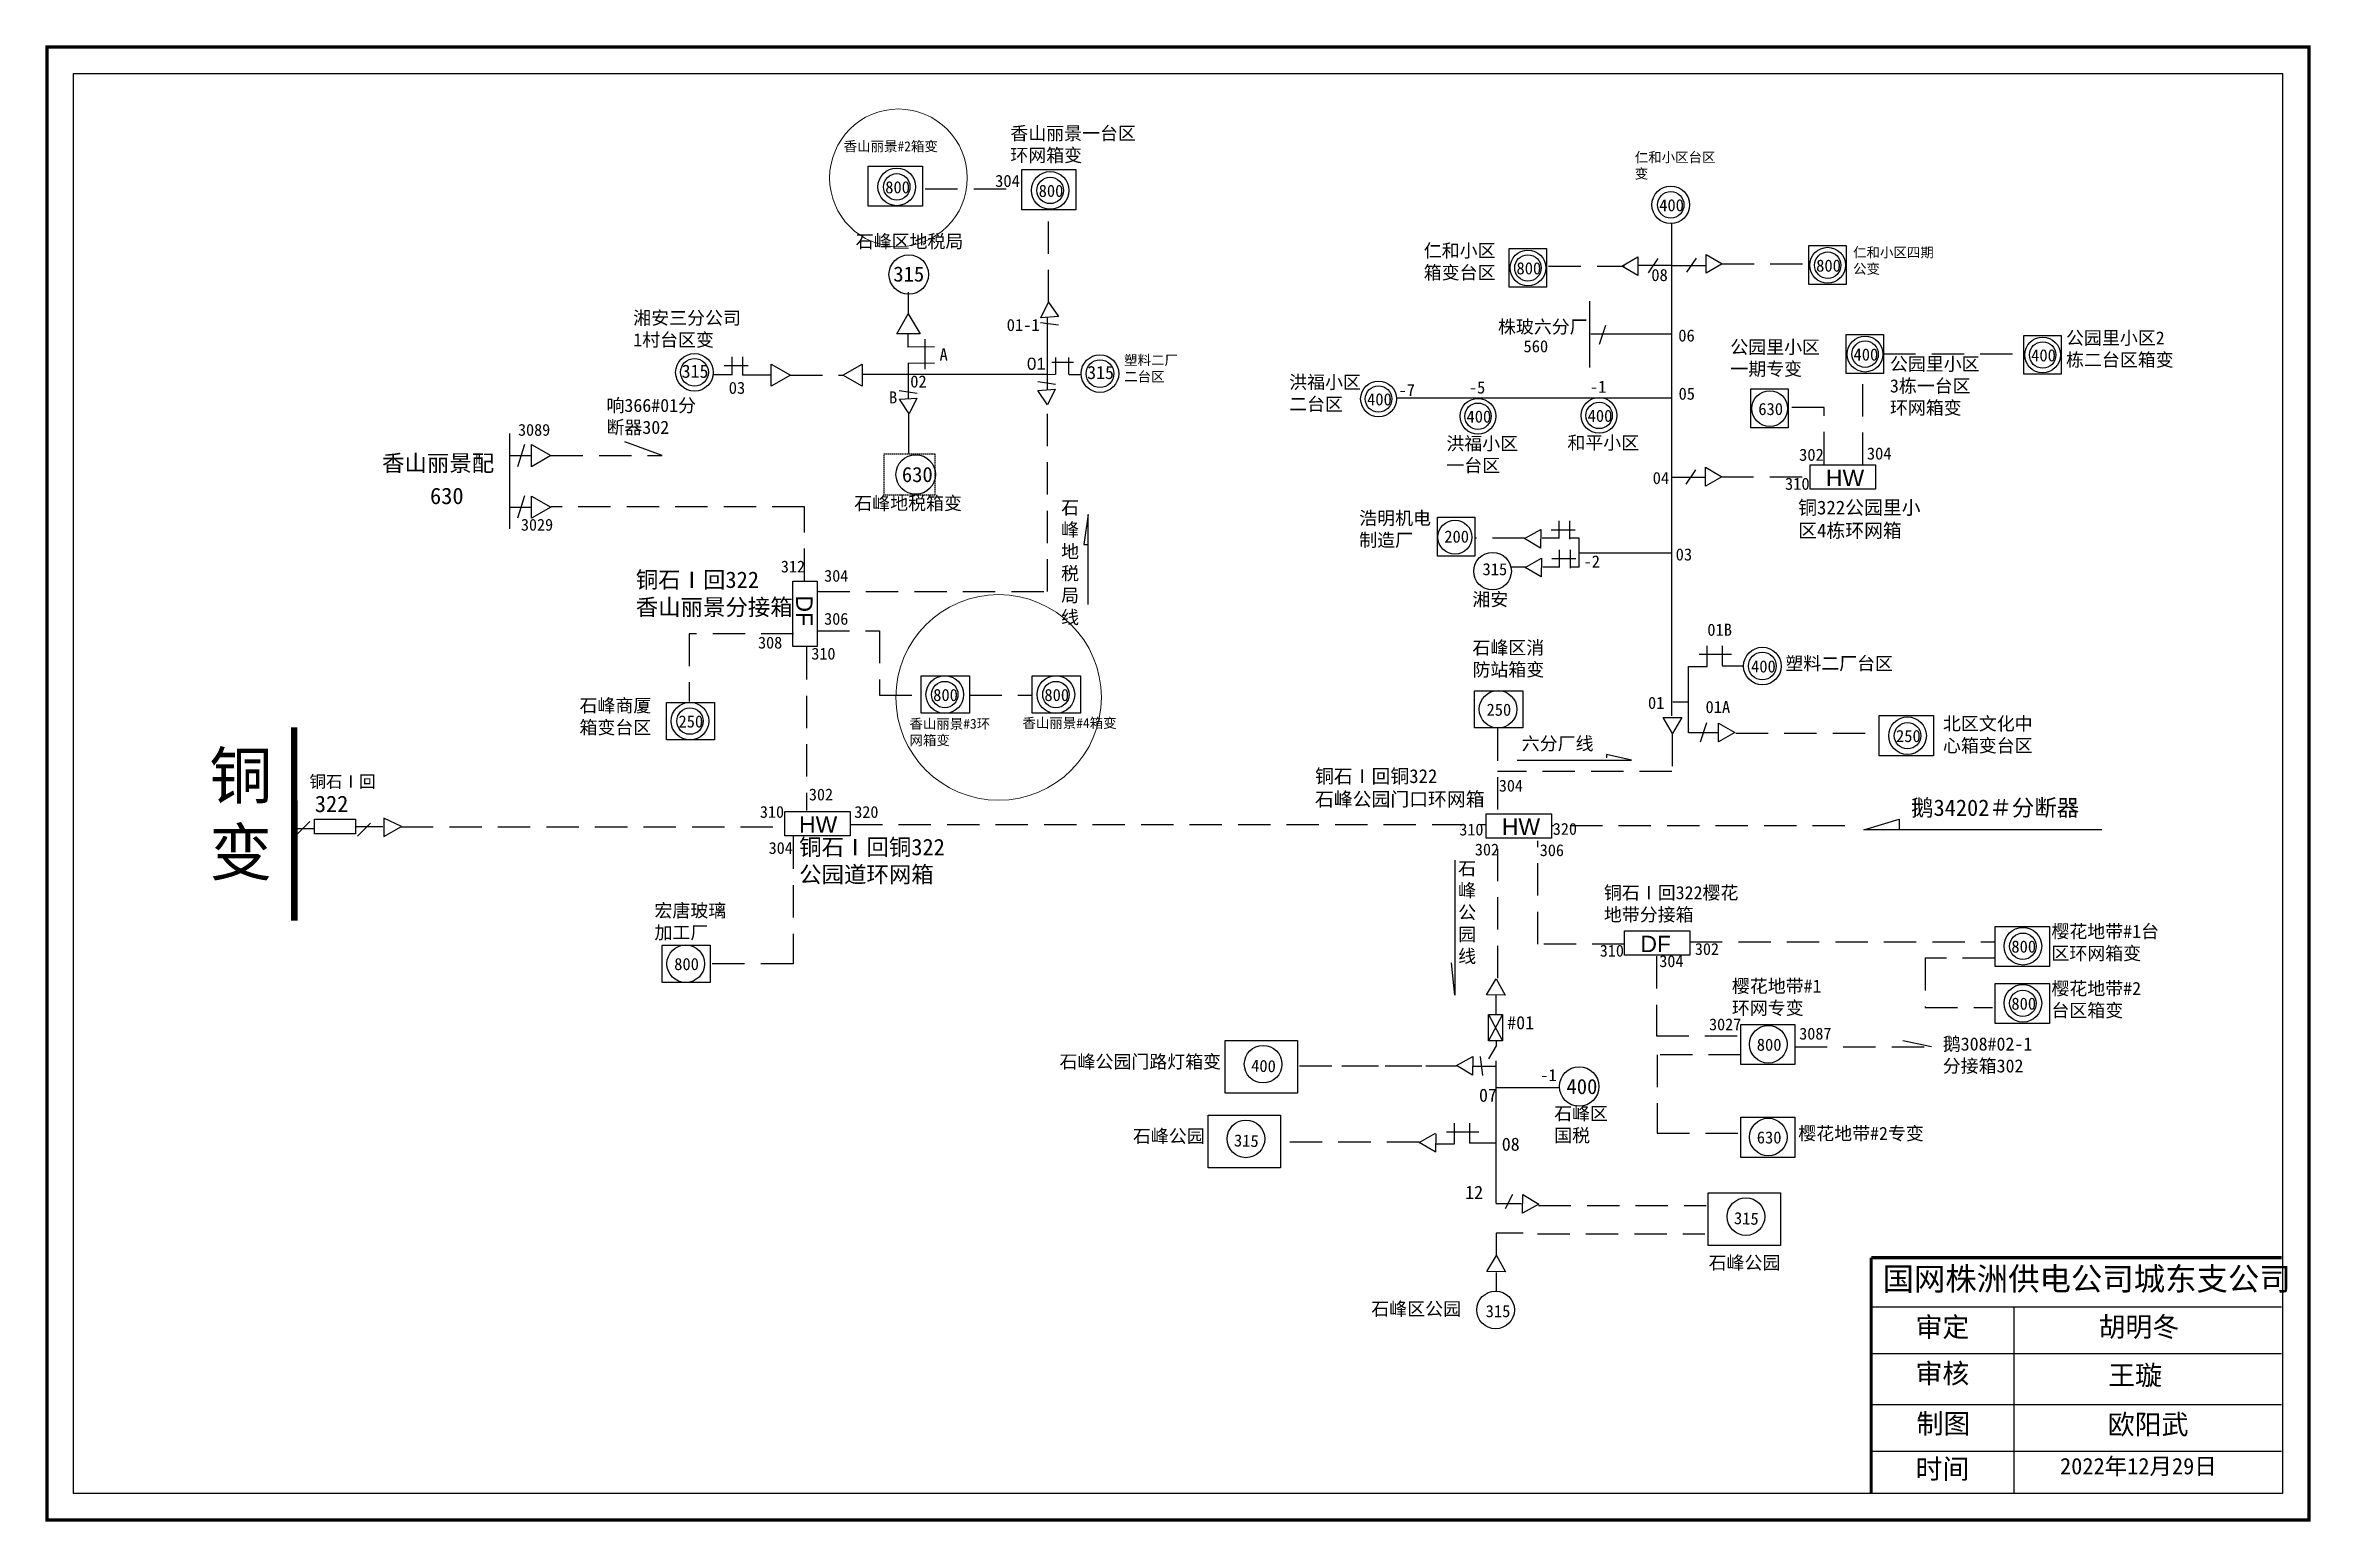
# Model space of a CAD drawing. Extents: x 438 to 782, y 0 to 224.
import ezdxf

# ---------------------------------------------------------------- set-up
doc = ezdxf.new("R2010")
doc.units = 0
doc.header["$LTSCALE"] = 0.774411
for name, pattern in [('ACAD_ISO02W100', [15, 12, -3]), ('DASHED2', [9.525, 6.35, -3.175]), ('HIDDEN2', [0.1875, 0.125, -0.0625])]:
    doc.linetypes.add(name, pattern=pattern)
doc.layers.get('0').update_dxf_attribs({"linetype": 'CONTINUOUS'})
doc.layers.add('0-RefEdit0', color=7, linetype='CONTINUOUS')
doc.styles.add('SimSun_txtstyle_1.84_0_0', font='simsun.ttc', dxfattribs={"height": 1.84})
doc.styles.add('SimSun_txtstyle_2.00_0_0', font='simsun.ttc', dxfattribs={"height": 2})
doc.styles.get("Standard").update_dxf_attribs({"font": '', "height": 2.5})
doc.styles.add('仿宋_txtstyle_1.50_0_0', font='simsun.ttc', dxfattribs={"height": 1.5})
doc.styles.add('仿宋_txtstyle_2.50_0_0', font='simsun.ttc', dxfattribs={"height": 2.5})
doc.styles.add('仿宋_txtstyle_3.00_0_0', font='simsun.ttc', dxfattribs={"height": 3})
doc.styles.add('字体', font='simkai_0.ttf', dxfattribs={"height": 2.5})
doc.styles.add('楷体_GB2312_txtstyle_1.50_0_0', font='SIMKAI.TTF', dxfattribs={"height": 1.5})
doc.styles.add('楷体_GB2312_txtstyle_2.10_0_0', font='simkai_0.ttf', dxfattribs={"height": 2.1})
doc.styles.add('楷体_GB2312_txtstyle_3.50_0_0', font='SIMKAI.TTF', dxfattribs={"height": 3.5})
doc.styles.get('Standard').set_extended_font_data('SimSun')

msp = doc.modelspace()

# ---------------------------------------------------------------- linework, layer by layer
at = {"linetype": 'DASHED2'}
for p, q in [((571.51, 202.39), (586.17, 202.39)), ((590.28, 185.14), (590.28, 199.12)), ((714.09, 160.4), (714.09, 174.38)), ((590.09, 141.15), (590.09, 169.53)), ((708.22, 169.15), (702.72, 169.15)), ((708.22, 160.5), (708.22, 169.15)), ((553.18, 154.02), (514.62, 154.02)), ((553.18, 142.76), (553.18, 154.02)), ((596.29, 152.88), (595.66, 148.32)), ((595.66, 148.32), (596.29, 148.32)), ((662.72, 149.29), (655.27, 149.29)), ((555.12, 141.15), (590.09, 141.15)), ((551.5, 134.73), (535.63, 134.73)), ((535.63, 134.73), (535.63, 124.44)), ((555.08, 135.18), (564.57, 135.18)), ((564.57, 135.18), (564.57, 125.42)), ((553.49, 132.69), (553.49, 107.89)), ((564.57, 125.42), (570.82, 125.42)), ((578.25, 125.42), (587.73, 125.42)), ((658.54, 120.32), (658.54, 107.52)), ((685.09, 119.51), (685.09, 113.79)), ((694.76, 119.62), (716.44, 119.62)), ((685.07, 113.79), (658.54, 113.79)), ((491.8, 105.39), (550.24, 105.39)), ((551.42, 103.89), (551.42, 84.55)), ((560.09, 105.73), (656.74, 105.73)), ((658.57, 82.39), (658.57, 103.34)), ((711.38, 105.55), (666.8, 105.55)), ((664.67, 87.55), (664.67, 103.23)), ((677.87, 87.55), (664.67, 87.55)), ((687.8, 87.91), (734.24, 87.91)), ((551.42, 84.55), (538.98, 84.55)), ((682.7, 85.72), (682.7, 73.63)), ((734.19, 85.42), (723.57, 85.42)), ((723.57, 85.42), (723.57, 77.93)), ((723.57, 77.93), (733.79, 77.93)), ((682.7, 73.63), (695.61, 73.63)), ((724.55, 71.92), (720.16, 72.84)), ((695.55, 70.73), (682.81, 70.73)), ((682.81, 70.73), (682.81, 58.8)), ((703.74, 71.92), (724.55, 71.92)), ((682.81, 58.8), (695.53, 58.8)), ((646.63, 57.44), (625.89, 57.44)), ((664.79, 47.8), (690.25, 47.8)), ((664.61, 43.5), (690.07, 43.5))]:
    msp.add_line(p, q, dxfattribs=at)
for p, q in [((685.07, 122.26), (685.05, 197.09)), ((591.26, 174.13), (590.13, 174.12)), ((595.08, 174.12), (593.43, 174.12)), ((662.65, 149.23), (665.13, 150.61)), ((665.09, 147.77), (662.65, 149.23)), ((665.13, 150.61), (665.09, 147.77)), ((662.73, 144.83), (665.21, 146.21)), ((665.17, 143.37), (662.73, 144.83)), ((665.21, 146.21), (665.17, 143.37)), ((685.14, 119.55), (683.72, 122.01)), ((683.72, 122.01), (686.56, 122.01)), ((686.56, 122.01), (685.14, 119.55)), ((692.16, 121.15), (694.62, 119.74)), ((692.16, 118.32), (692.16, 121.15)), ((694.62, 119.74), (692.16, 118.32)), ((656.89, 79.84), (658.34, 82.28)), ((659.72, 79.8), (656.89, 79.84)), ((658.34, 82.28), (659.72, 79.8)), ((652.33, 69.08), (654.8, 70.46)), ((654.76, 67.63), (652.33, 69.08)), ((654.8, 70.46), (654.76, 67.63)), ((646.63, 57.41), (649.11, 58.79)), ((649.17, 58.73), (649.13, 55.9)), ((649.06, 55.96), (646.63, 57.41)), ((662.33, 46.63), (662.37, 49.47)), ((662.37, 49.47), (664.8, 48.01)), ((664.8, 48.01), (662.33, 46.63)), ((656.92, 37.75), (658.37, 40.19)), ((658.37, 40.19), (659.75, 37.71)), ((659.75, 37.71), (656.92, 37.75))]:
    msp.add_line(p, q)
at = {"color": 0, "linetype": 'DASHED2'}
for p, q in [((666.3, 190.63), (677.84, 190.63)), ((692.64, 191), (705.88, 191)), ((717.2, 177.3), (738.5, 177.3)), ((550.98, 174.06), (559.05, 174.06)), ((514.55, 161.83), (531.52, 161.83)), ((692.56, 158.59), (705.79, 158.59))]:
    msp.add_line(p, q, dxfattribs=at)
at = {"color": 0}
for p, q in [((677.44, 190.64), (679.9, 192.06)), ((679.9, 189.22), (677.44, 190.64)), ((679.9, 192.06), (679.9, 189.22)), ((690.26, 192.38), (692.71, 190.96)), ((690.26, 189.55), (690.26, 192.38)), ((692.71, 190.96), (690.26, 189.55)), ((690.17, 160.04), (692.63, 158.62)), ((690.17, 157.2), (690.17, 160.04)), ((692.63, 158.62), (690.17, 157.2)), ((685.08, 146.99), (670.92, 146.99))]:
    msp.add_line(p, q, dxfattribs=at)
at = {"color": 0, "linetype": 'Continuous'}
for p, q in [((685.11, 190.73), (680.01, 190.73)), ((681.48, 189.6), (682.95, 191.77)), ((685.12, 190.74), (690.22, 190.74)), ((688.75, 191.86), (687.28, 189.7)), ((685.09, 180.28), (672.75, 180.28)), ((548.09, 175.73), (551.02, 174.06)), ((548.09, 172.36), (548.09, 175.73)), ((559, 174.04), (561.93, 175.74)), ((561.93, 175.74), (561.93, 172.38)), ((539.27, 174.15), (542.23, 174.15)), ((543.73, 174.12), (548.11, 174.12)), ((551.02, 174.06), (548.09, 172.36)), ((561.93, 172.38), (559, 174.04)), ((508.29, 165.16), (508.29, 150.71)), ((510.56, 163.51), (509.53, 160.13)), ((511.66, 163.49), (514.59, 161.83)), ((511.66, 160.13), (511.66, 163.49)), ((508.28, 161.83), (511.66, 161.83)), ((514.59, 161.83), (511.66, 160.13)), ((685.03, 158.53), (690.14, 158.53)), ((688.67, 159.66), (687.2, 157.49)), ((510.56, 155.69), (509.53, 152.31)), ((511.66, 152.31), (511.66, 155.67)), ((511.66, 155.67), (514.59, 154)), ((508.28, 154), (511.66, 154)), ((514.59, 154), (511.66, 152.31)), ((669.5, 151.9), (669.5, 149.12)), ((670.36, 150.51), (666.72, 150.51)), ((670.95, 149.26), (669.51, 149.26)), ((670.95, 144.87), (670.95, 149.26))]:
    msp.add_line(p, q, dxfattribs=at)
at = {"color": 7, "linetype": 'Continuous', "ltscale": 2}
for p, q in [((568.96, 183.16), (568.96, 186.65)), ((571.44, 179.54), (571.44, 174.96)), ((591.8, 181.63), (589.07, 182)), ((588.62, 173.07), (591.35, 172.69)), ((567.57, 171.71), (570.3, 171.33))]:
    msp.add_line(p, q, dxfattribs=at)
at = {"color": 7}
for p, q in [((567.18, 180.33), (568.95, 183.4)), ((568.95, 183.4), (570.73, 180.33)), ((590.09, 171.86), (590.09, 182.84)), ((570.73, 180.33), (567.18, 180.33)), ((568.95, 178.32), (568.95, 180.33)), ((568.88, 178.34), (572.92, 178.4)), ((568.88, 175.88), (572.92, 175.94)), ((590.02, 174.16), (562.05, 174.17)), ((657.15, 72.82), (657.15, 76.85)), ((659.32, 76.85), (657.15, 72.82)), ((657.15, 76.85), (659.32, 72.82)), ((658.33, 65.75), (668.02, 65.75))]:
    msp.add_line(p, q, dxfattribs=at)
at = {"linetype": 'Continuous'}
for p, q in [((672.57, 175.2), (672.57, 185.3)), ((674.05, 178.76), (675.03, 181.66)), ((542.1, 176.85), (542.1, 174.16)), ((543.75, 176.85), (543.75, 174.07)), ((590.78, 176.05), (594.05, 176.05)), ((591.36, 174.13), (591.36, 176.72)), ((593.38, 174.13), (593.38, 176.72)), ((544.62, 175.46), (540.97, 175.46)), ((684.91, 170.56), (643.11, 170.56)), ((531.52, 161.83), (525.82, 163.93)), ((596.29, 139.19), (596.29, 152.88)), ((667.85, 151.9), (667.85, 149.2)), ((667.85, 149.27), (665.33, 149.27)), ((662.88, 144.87), (660.59, 144.87)), ((667.93, 144.87), (665.41, 144.87)), ((670.44, 146.11), (666.8, 146.11)), ((667.93, 147.5), (667.93, 144.81)), ((669.58, 147.5), (669.58, 144.72)), ((670.95, 144.87), (669.58, 144.87)), ((689.23, 131.61), (694.14, 131.61)), ((690.43, 129.75), (690.43, 132.92)), ((692.72, 132.92), (692.72, 129.86)), ((687.59, 119.66), (687.59, 129.75)), ((687.59, 129.75), (690.43, 129.75)), ((692.72, 129.86), (695.78, 129.86)), ((685.19, 124.41), (687.59, 124.41)), ((689.41, 118.32), (690.39, 121.22)), ((687.61, 119.7), (692.14, 119.7)), ((661.53, 115.53), (678.92, 115.53)), ((678.92, 115.53), (675.1, 116.4)), ((675.1, 116.4), (675.1, 115.88)), ((477.95, 106.17), (475.97, 104.2)), ((485.02, 105.42), (489.06, 105.42)), ((487.18, 105.94), (485.2, 103.96)), ((489.21, 106.69), (489.21, 103.91)), ((491.88, 105.41), (489.21, 106.69)), ((489.21, 103.91), (491.88, 105.41)), ((714.25, 104.95), (719.64, 106.56)), ((750.41, 104.95), (714.25, 104.95)), ((719.64, 106.56), (719.64, 104.95)), ((652.06, 100.32), (652.06, 79.81)), ((652.06, 79.81), (651.54, 84.68)), ((658.27, 79.89), (658.27, 76.81)), ((658.33, 72.81), (658.33, 72.1)), ((633.37, 68.99), (628.43, 68.99)), ((640.43, 68.99), (634.87, 68.99)), ((647.04, 68.99), (641.48, 68.99)), ((652.31, 68.99), (647.64, 68.99)), ((658.26, 68.96), (654.77, 68.96)), ((655.92, 70.47), (656.27, 67.56)), ((658.33, 72.1), (657.17, 70.12)), ((658.28, 69.78), (658.28, 48.23)), ((650.8, 59.03), (655.71, 59.03)), ((652, 57.18), (652, 60.34)), ((654.29, 60.34), (654.29, 57.29)), ((649.16, 57.18), (652, 57.18)), ((658.18, 57.31), (654.29, 57.31)), ((658.28, 56.87), (658.28, 48.41)), ((659.76, 47.34), (660.86, 49.53)), ((658.3, 48.12), (662.19, 48.12)), ((662.46, 43.58), (658.33, 43.58)), ((658.33, 43.58), (658.33, 40.17)), ((658.33, 37.61), (658.33, 34.75)), ((715.4, 32.39), (777.77, 32.39)), ((737.05, 32.38), (737.05, 4.05)), ((715.4, 25.29), (777.77, 25.29)), ((715.4, 17.54), (777.77, 17.54)), ((715.4, 10.44), (777.77, 10.44))]:
    msp.add_line(p, q, dxfattribs=at)
at = {"linetype": 'ACAD_ISO02W100'}
msp.add_line((478.56, 105.09), (475.47, 105.09), dxfattribs=at)
at = {"linetype": 'Continuous', "const_width": 0.5}
msp.add_lwpolyline([(437.97, 223.95), (781.94, 223.95), (781.94, -0.01), (437.97, -0.01)], close=True, dxfattribs=at)
at = {"linetype": 'Continuous'}
for points in [[(442.01, 219.91), (777.9, 219.91), (777.9, 4.03), (442.01, 4.03)], [(562.86, 205.85), (571.09, 205.85), (571.09, 199.75), (562.86, 199.75)], [(586.2, 205.31), (594.43, 205.31), (594.43, 199.21), (586.2, 199.21)], [(660.3, 193.33), (665.98, 193.33), (665.98, 187.42), (660.3, 187.42)], [(705.87, 193.75), (711.55, 193.75), (711.55, 187.84), (705.87, 187.84)], [(711.56, 180.23), (717.24, 180.23), (717.24, 174.31), (711.56, 174.31)], [(738.56, 180.1), (744.24, 180.1), (744.24, 174.19), (738.56, 174.19)], [(697.07, 171.95), (702.75, 171.95), (702.75, 166.04), (697.07, 166.04)], [(706.08, 160.41), (716, 160.41), (716, 156.71), (706.08, 156.71)], [(649.4, 152.44), (655.08, 152.44), (655.08, 146.53), (649.4, 146.53)], [(555.11, 142.73), (555.11, 132.81), (551.41, 132.81), (551.41, 142.73)], [(570.89, 128.32), (578.23, 128.32), (578.23, 122.65), (570.89, 122.65)], [(587.79, 128.32), (595.13, 128.32), (595.13, 122.65), (587.79, 122.65)], [(532.16, 124.29), (539.5, 124.29), (539.5, 118.61), (532.16, 118.61)], [(655.02, 126.08), (662.37, 126.08), (662.37, 120.41), (655.02, 120.41)], [(716.59, 122.29), (724.82, 122.29), (724.82, 116.18), (716.59, 116.18)], [(550.16, 107.72), (560.09, 107.72), (560.09, 104.01), (550.16, 104.01)], [(656.8, 107.37), (666.73, 107.37), (666.73, 103.67), (656.8, 103.67)], [(478.66, 106.56), (484.91, 106.56), (484.91, 104.34), (478.66, 104.34)], [(734.24, 90.25), (742.47, 90.25), (742.47, 84.15), (734.24, 84.15)], [(531.5, 87.4), (538.84, 87.4), (538.84, 81.73), (531.5, 81.73)], [(677.87, 89.55), (687.8, 89.55), (687.8, 85.85), (677.87, 85.85)], [(734.24, 81.57), (742.47, 81.57), (742.47, 75.47), (734.24, 75.47)], [(695.53, 75.33), (703.76, 75.33), (703.76, 69.23), (695.53, 69.23)], [(695.53, 61.23), (703.76, 61.23), (703.76, 55.13), (695.53, 55.13)]]:
    msp.add_lwpolyline(points, close=True, dxfattribs=at)
at = {"color": 7}
for points in [[(590.29, 185.16), (591.77, 182.95), (589.12, 182.78)], [(569.08, 168.17), (567.6, 170.38), (570.25, 170.56)], [(590.13, 169.53), (588.65, 171.74), (591.3, 171.92)], [(657.15, 76.85), (659.32, 76.85), (659.32, 72.82), (657.15, 72.82)]]:
    msp.add_lwpolyline(points, close=True, dxfattribs=at)
at = {"linetype": 'Continuous'}
for points, const_width in [([(475.56, 120.5), (475.58, 91.11)], 1), ([(715.36, 39.9), (715.36, 4.17)], 0.5), ([(715.4, 39.9), (777.77, 39.9)], 0.5)]:
    msp.add_lwpolyline(points, dxfattribs=dict(at, const_width=const_width))
at = {"color": 7, "linetype": 'Continuous'}
for points in [[(628.15, 72.89), (628.15, 64.89), (617.14, 64.89), (617.14, 72.89)], [(625.54, 61.53), (625.54, 53.53), (614.53, 53.53), (614.53, 61.53)], [(701.57, 49.71), (701.57, 41.71), (690.56, 41.71), (690.56, 49.71)]]:
    msp.add_lwpolyline(points, close=True, dxfattribs=at)
at = {"color": 12, "linetype": 'Continuous', "lineweight": 0, "ltscale": 0.271655, "true_color": 0xc00000}
msp.add_circle((567.45, 204.05), 10.47, dxfattribs=at)
at = {"color": 0, "linetype": 'Continuous'}
for centre, radius in [((567.19, 202.68), 2.86), ((567.19, 202.68), 2.01), ((590.52, 202.14), 2.86), ((590.52, 202.14), 2.01), ((684.88, 199.95), 2.86), ((684.88, 199.95), 2.01), ((663.17, 190.35), 2.72), ((708.74, 190.77), 2.72), ((663.17, 190.35), 2.01), ((708.75, 190.77), 2.01), ((714.43, 177.25), 2.72), ((714.43, 177.25), 2.01), ((741.43, 177.12), 2.72), ((741.44, 177.12), 2.01), ((640.45, 170.44), 2.72), ((640.45, 170.43), 2.01), ((655.57, 167.81), 2.72), ((655.57, 167.81), 2.01), ((673.99, 167.93), 2.72), ((673.99, 167.93), 2.01), ((699.94, 168.97), 2.72), ((574.49, 125.49), 2.86), ((574.49, 125.49), 2.01), ((591.39, 125.49), 2.86), ((591.39, 125.49), 2.01), ((535.75, 121.46), 2.86), ((658.62, 123.25), 2.86), ((535.75, 121.46), 2.01), ((720.89, 119.24), 2.86), ((720.89, 119.24), 2.01), ((738.43, 87.23), 2.86), ((535.1, 84.57), 2.86), ((738.43, 87.23), 2.01), ((738.43, 78.55), 2.86), ((738.43, 78.55), 2.01), ((699.72, 72.32), 2.86), ((699.72, 58.22), 2.86)]:
    msp.add_circle(centre, radius, dxfattribs=at)
at = {"color": 7}
for centre in [(569.01, 189.35), (570.07, 158.95), (670.96, 65.9)]:
    msp.add_circle(centre, 3, dxfattribs=at)
at = {"linetype": 'Continuous'}
for centre, radius in [((536.43, 174.48), 2.86), ((536.43, 174.48), 2.11), ((598.09, 174.29), 2.86), ((598.09, 174.29), 2.11), ((652.07, 149.43), 2.58), ((657.79, 144.25), 2.86), ((698.82, 129.83), 2.86), ((698.82, 129.83), 2.11), ((622.9, 69.3), 2.86), ((620.29, 57.94), 2.86), ((696.32, 46.12), 2.86), ((658.25, 31.93), 2.86)]:
    msp.add_circle(centre, radius, dxfattribs=at)
at = {"color": 12, "linetype": 'Continuous', "lineweight": 0, "ltscale": 0.369583, "true_color": 0xc00000}
msp.add_circle((582.68, 125.06), 15.63, dxfattribs=at)
at = {"layer": '0-RefEdit0', "color": 0, "linetype": 'ByBlock', "ltscale": 2}
for p, q in [((568.98, 170.49), (568.98, 175.8)), ((568.97, 168.13), (568.97, 162.21))]:
    msp.add_line(p, q, dxfattribs=at)
at = {"layer": '0-RefEdit0', "linetype": 'HIDDEN2', "ltscale": 2}
msp.add_lwpolyline([(565.26, 162.11), (572.97, 162.11), (572.97, 155.81), (565.26, 155.81)], close=True, dxfattribs=at)

# ---------------------------------------------------------------- texts
at = {"attachment_point": 1}
for s, insert, char_height, width, style in [('香山丽景一台区环网箱变', (584.46, 211.83), 2, 19.1704, '字体'), ('香山丽景#2箱变', (559.12, 209.6), 1.5, 19.1704, '仿宋_txtstyle_1.50_0_0'), ('{\\fSimSun|b0|i0|c134|p2;石峰区地税局}', (560.95, 195.4), 2, 23.1642, '字体'), ('{\\fSimSun|b0|i0|c134|p2;湘安三分公司1村台区变}', (527.12, 183.76), 2, 17.4724, '字体'), ('株玻六分厂', (658.61, 182.42), 2, 17.6075, '字体'), ('塑料二厂^M^J二台区', (601.77, 177.09), 1.5, 12.8928, '楷体_GB2312_txtstyle_1.50_0_0'), ('{\\fSimSun|b0|i0|c134|p2;响366#01分断器302}', (523.05, 170.46), 2, 15.8093, '字体'), ('香山丽景配', (488.92, 161.93), 2.5, 16.9562, '字体'), ('石峰地税箱变', (560.73, 155.59), 2, 18.7885, '字体'), ('石峰地税局线', (592.18, 154.92), 2, 2.6384, '字体'), ('{\\fSimSun|b0|i0|c134|p2;浩明机电制造厂}', (637.51, 153.32), 2, 12.5145, '字体'), ('-2', (671.62, 146.65), 1.84, 12.8928, 'SimSun_txtstyle_1.84_0_0'), ('湘安', (654.72, 140.96), 2, 10.3981, '字体'), ('{\\fSimSun|b0|i0|c134|p2;石峰区消防站箱变}', (654.73, 133.62), 2, 11.7355, '字体'), ('塑料二厂台区', (702.31, 131.23), 2, 17.039, '字体'), ('400', (697.1, 130.69), 1.84, 3.8702, 'SimSun_txtstyle_1.84_0_0'), ('石峰商厦箱变台区', (518.95, 124.83), 2, 11.7355, '字体'), ('香山丽景#3环网箱变', (569.12, 121.8), 1.5, 13.5579, '仿宋_txtstyle_1.50_0_0'), ('香山丽景#4箱变', (586.3, 121.92), 1.5, 13.5579, '仿宋_txtstyle_1.50_0_0'), ('北区文化中心箱变台区', (726.27, 122.07), 2, 14.7926, '字体'), ('六分厂线', (662.23, 119.05), 2, 17.6075, '字体'), ('石峰公园线', (652.56, 100.05), 2, 2.6384, '字体'), ('铜石Ⅰ回322樱花地带分接箱', (674.72, 96.37), 2, 20.7868, '字体'), ('宏唐玻璃加工厂', (530.35, 93.65), 2, 11.7355, '字体'), ('樱花地带#1台区环网箱变', (742.77, 90.49), 2, 18.1689, '字体'), ('樱花地带#1环网专变', (694.18, 82.17), 2, 14.5689, '字体'), ('樱花地带#2台区箱变', (742.77, 81.81), 2, 14.5689, '字体'), ('鹅308#02-1分接箱302', (726.25, 73.37), 2, 14.5689, '字体'), ('07', (655.73, 65.58), 2, 20.8766, '字体'), ('樱花地带#2专变', (704.28, 59.77), 2, 22.3253, '字体'), ('08', (659.19, 58.13), 2, 20.8766, '字体'), ('12', (653.63, 50.81), 2, 20.8766, '字体')]:
    msp.add_mtext(s, dxfattribs=dict(at, insert=insert, char_height=char_height, width=width, style=style))
at = {"color": 7, "attachment_point": 1}
for s, insert, char_height, width, style in [('{\\fSimSun|b0|i0|c134|p2;仁和小区台区变}', (679.41, 207.94), 1.5, 13.0644, '楷体_GB2312_txtstyle_1.50_0_0'), ('{\\fSimSun|b0|i0|c134|p2;仁和小区四期公变}\\P ', (712.61, 193.47), 1.5, 12.6092, '楷体_GB2312_txtstyle_1.50_0_0'), ('08', (681.93, 190.2), 1.84, 12.8928, 'SimSun_txtstyle_1.84_0_0'), ('{\\fArial|b0|i0|c0|p32;HW}', (708.48, 159.69), 2.5, 26.8426, '字体'), ('{\\fSimSun|b0|i0|c134|p2;铜322公园里小区4栋环网箱}', (704.26, 154.98), 2.1, 19.6739, '字体'), ('{\\fKaiTi_GB2312|b0|i0|c134|p32;\\H0.72x;312}', (549.57, 145.86), 2.5, 26.8426, '字体'), ('铜石Ⅰ回322\\P香山丽景分接箱', (527.5, 144.2), 2.5, 26.8426, '字体'), ('{\\fKaiTi_GB2312|b0|i0|c134|p32;\\H0.72x;304}', (556.15, 144.45), 2.5, 26.8426, '字体'), ('{\\fKaiTi_GB2312|b0|i0|c134|p32;\\H0.72x;306}', (556.15, 137.91), 2.5, 26.8426, '字体'), ('{\\fKaiTi_GB2312|b0|i0|c134|p32;\\H0.72x;308}', (546.1, 134.29), 2.5, 26.8426, '字体'), ('{\\fKaiTi_GB2312|b0|i0|c134|p32;\\H0.72x;310}', (554.2, 132.61), 2.5, 26.8426, '字体'), ('{\\fSimSun|b0|i0|c134|p2;铜石Ⅰ回铜}322\\P{\\fSimSun|b0|i0|c134|p2;石峰公园门口环网箱}', (630.79, 114.14), 2.1, 26.8426, '楷体_GB2312_txtstyle_2.10_0_0'), ('{\\fKaiTi_GB2312|b0|i0|c134|p32;\\H0.72x;302}', (553.83, 111.2), 2.5, 26.8426, '字体'), ('{\\fKaiTi_GB2312|b0|i0|c134|p32;\\H0.72x;304}', (658.74, 112.54), 2.5, 26.8426, '字体'), ('{\\fKaiTi_GB2312|b0|i0|c134|p32;\\H0.72x;310}', (546.38, 108.55), 2.5, 26.8426, '字体'), ('{\\fArial|b0|i0|c0|p32;HW}', (552.33, 107), 2.5, 26.8426, '字体'), ('{\\fKaiTi_GB2312|b0|i0|c134|p32;\\H0.72x;320}', (560.73, 108.54), 2.5, 26.8426, '字体'), ('{\\fSimSun|b0|i0|c134|p2;铜石Ⅰ回铜}322\\P{\\fSimSun|b0|i0|c134|p2;公园道环网箱}', (552.35, 103.56), 2.5, 26.8426, '字体'), ('{\\fKaiTi_GB2312|b0|i0|c134|p32;\\H0.72x;310}', (652.73, 105.87), 2.5, 26.8426, '字体'), ('{\\fArial|b0|i0|c0|p32;HW}', (659.2, 106.66), 2.5, 26.8426, '字体'), ('{\\fKaiTi_GB2312|b0|i0|c134|p32;\\H0.72x;320}', (666.95, 105.97), 2.5, 26.8426, '字体'), ('{\\fKaiTi_GB2312|b0|i0|c134|p32;\\H0.72x;304}', (547.71, 103.06), 2.5, 26.8426, '字体'), ('{\\fKaiTi_GB2312|b0|i0|c134|p32;\\H0.72x;302}', (655.1, 102.83), 2.5, 26.8426, '字体'), ('{\\fKaiTi_GB2312|b0|i0|c134|p32;\\H0.72x;306}', (664.97, 102.73), 2.5, 26.8426, '字体'), ('{\\fKaiTi_GB2312|b0|i0|c134|p32;\\H0.72x;310}', (674.09, 87.45), 2.5, 26.8426, '字体'), ('{\\fArial|b0|i0|c0|p32;DF}', (680.27, 88.83), 2.5, 26.8426, '字体'), ('{\\fKaiTi_GB2312|b0|i0|c134|p32;\\H0.72x;302}', (688.55, 87.71), 2.5, 26.8426, '字体'), ('{\\fKaiTi_GB2312|b0|i0|c134|p32;\\H0.72x;304}', (683.14, 85.86), 2.5, 26.8426, '字体'), ('#01', (660.02, 76.61), 2, 13.1464, '字体'), ('{\\fKaiTi_GB2312|b0|i0|c134|p32;\\H0.72x;3027}', (690.71, 76.25), 2.5, 26.8426, '字体'), ('{\\fKaiTi_GB2312|b0|i0|c134|p32;\\H0.72x;3087}', (704.42, 74.84), 2.5, 26.8426, '字体'), ('石峰公园门路灯箱变', (591.95, 70.68), 2, 26.4963, '字体'), ('{\\fSimSun|b0|i0|c134|p2;石峰区国税}', (667.16, 62.8), 2, 8.4345, '字体'), ('石峰公园', (603.1, 59.36), 2, 26.4963, '字体'), ('石峰公园', (690.64, 40.11), 2, 26.4963, '字体'), ('石峰区公园', (639.35, 33.1), 2, 26.4963, '字体')]:
    msp.add_mtext(s, dxfattribs=dict(at, insert=insert, char_height=char_height, width=width, style=style))
at = {"color": 0, "char_height": 1.84, "width": 3.8702, "attachment_point": 1}
for s, insert in [('800', (565.44, 203.54)), ('800', (588.77, 203)), ('400', (683.13, 200.81)), ('800', (661.43, 191.22)), ('800', (707, 191.63)), ('400', (712.68, 178.11)), ('400', (739.69, 177.99)), ('400', (638.71, 171.3)), ('630', (698.2, 169.83)), ('400', (653.83, 168.68)), ('400', (672.25, 168.79)), ('800', (572.73, 126.35)), ('800', (589.64, 126.35)), ('250', (656.87, 124.11)), ('250', (534, 122.32)), ('250', (719.14, 120.11)), ('800', (736.68, 88.1)), ('800', (533.35, 85.44)), ('800', (736.68, 79.42)), ('800', (697.97, 73.18)), ('630', (697.97, 59.08))]:
    msp.add_mtext(s, dxfattribs=dict(at, insert=insert))
at = {"char_height": 1.84, "attachment_point": 1}
for s, insert, width in [('304', (582.15, 204.51), 12.8928), ('01-1', (583.91, 182.6), 12.8928), ('560', (662.49, 179.37), 12.8928), ('06', (686.03, 181), 12.8928), ('A', (573.7, 178.12), 12.8928), ('{\\fArial|b0|i0|c0|p32;01}', (586.99, 176.71), 14.1566), ('03', (541.64, 173.05), 12.8928), ('02', (569.24, 174.01), 12.8928), ('-7', (643.49, 172.7), 12.8928), ('-5', (654.18, 173.1), 12.8928), ('-1', (672.6, 173.21), 12.8928), ('B', (566.01, 171.59), 12.8928), ('05', (686.07, 172.16), 12.8928), ('302', (704.4, 162.87), 12.8928), ('304', (714.7, 163.06), 12.8928), ('04', (682.14, 159.34), 12.8928), ('310', (702.25, 158.46), 12.8928), ('200', (650.45, 150.43), 3.8702), ('315', (656.26, 145.47), 3.8702), ('03', (685.63, 147.72), 12.8928), ('01B', (690.44, 136.27), 12.8928), ('01', (681.42, 125.15), 12.8928), ('01A', (690.17, 124.52), 12.8928), ('-1', (665.05, 68.56), 12.8928), ('315', (656.74, 32.67), 3.8702)]:
    msp.add_mtext(s, dxfattribs=dict(at, insert=insert, width=width))
at = {"color": 0, "char_height": 2, "attachment_point": 1, "style": '字体'}
for s, insert, width in [('仁和小区箱变台区', (647.33, 193.99), 13.0644), ('{\\fSimSun|b0|i0|c134|p2;公园里小区一期专变}\\P ', (693.94, 179.33), 14.5055), ('{\\fSimSun|b0|i0|c134|p2;公园里小区2栋二台区箱变}\\P ', (744.99, 180.72), 16.9898), ('{\\fSimSun|b0|i0|c134|p2;公园里小区3栋一台区环网箱变}\\P ', (718.21, 176.76), 13.8389), ('{\\fSimSun|b0|i0|c134|p2;洪福小区二台区}', (626.86, 173.99), 13.0644), ('{\\fSimSun|b0|i0|c134|p2;洪福小区一台区}', (650.76, 164.67), 13.0644), ('{\\fSimSun|b0|i0|c134|p2;和平小区}', (669.17, 164.78), 13.0644)]:
    msp.add_mtext(s, dxfattribs=dict(at, insert=insert, width=width))
at = {"color": 7, "char_height": 2.3, "width": 4.8377, "attachment_point": 1}
for s, insert in [('315', (566.67, 190.58)), ('630', (567.97, 160.1)), ('400', (669.03, 67.05))]:
    msp.add_mtext(s, dxfattribs=dict(at, insert=insert))
at = {"color": 7, "linetype": 'Continuous', "insert": (534.48, 175.65), "char_height": 2, "width": 4.2499, "attachment_point": 1}
msp.add_mtext('315', dxfattribs=at)
at = {"color": 7, "linetype": 'Continuous', "insert": (596.14, 175.46), "char_height": 2, "width": 4.2499, "attachment_point": 1, "style": 'SimSun_txtstyle_2.00_0_0'}
msp.add_mtext('315', dxfattribs=at)
at = {"linetype": 'Continuous', "attachment_point": 1}
for s, insert, char_height, width, style in [('{\\fKaiTi_GB2312|b0|i0|c134|p32;\\H0.72x;3089}', (509.6, 166.64), 2.5, 15.2481, '字体'), ('{\\fKaiTi_GB2312|b0|i0|c134|p32;\\H0.72x;3029}', (510.04, 152.21), 2.5, 15.2481, '字体'), ('铜\\P变', (462.66, 116.68), 7, 6.114, '字体'), ('鹅34202＃分断器', (721.43, 109.54), 2.5, 43.5539, '字体'), ('国网株洲供电公司城东支公司', (717.09, 38.41), 3.5, 82.0179, '楷体_GB2312_txtstyle_3.50_0_0'), ('审定', (722.1, 30.83), 3, 23.4615, '字体'), ('胡明冬', (749.93, 30.87), 3, 23.4615, '仿宋_txtstyle_3.00_0_0'), ('审核', (722.1, 23.77), 3, 23.4615, '字体'), ('王璇', (751.4, 23.51), 3, 33.0539, '仿宋_txtstyle_3.00_0_0'), ('制图', (722.26, 16.15), 3, 23.4615, '字体'), ('欧阳武', (751.34, 16.03), 3, 48.4444, '仿宋_txtstyle_3.00_0_0'), ('时间', (722.1, 9.27), 3, 23.4615, '字体'), ('2022年12月29日', (744.07, 9.43), 2.5, 29.1478, '仿宋_txtstyle_2.50_0_0')]:
    msp.add_mtext(s, dxfattribs=dict(at, insert=insert, char_height=char_height, width=width, style=style))
at = {"linetype": 'Continuous', "insert": (496.22, 156.95), "char_height": 2.5, "width": 5.4797, "attachment_point": 1}
msp.add_mtext('630', dxfattribs=at)
at = {"color": 7, "insert": (554.39, 140.56), "char_height": 2.5, "width": 26.8426, "attachment_point": 1, "rotation": 270, "style": '字体'}
msp.add_mtext('{\\fArial|b0|i0|c0|p32;DF}', dxfattribs=at)
at = {"color": 0, "linetype": 'Continuous', "insert": (477.89, 113.19), "char_height": 1.84, "width": 10.673, "attachment_point": 1, "style": '字体'}
msp.add_mtext('铜石Ⅰ回', dxfattribs=at)
at = {"color": 0, "linetype": 'Continuous', "insert": (478.7, 110.12), "char_height": 2.5, "width": 5.6554, "attachment_point": 1}
msp.add_mtext('322', dxfattribs=at)
at = {"char_height": 1.84, "width": 3.8702, "attachment_point": 1, "rotation": 358.2474}
for s, insert in [('400', (621.11, 70.01)), ('315', (618.5, 58.64)), ('315', (694.53, 46.82))]:
    msp.add_mtext(s, dxfattribs=dict(at, insert=insert))

doc.saveas('drawing.dxf')
